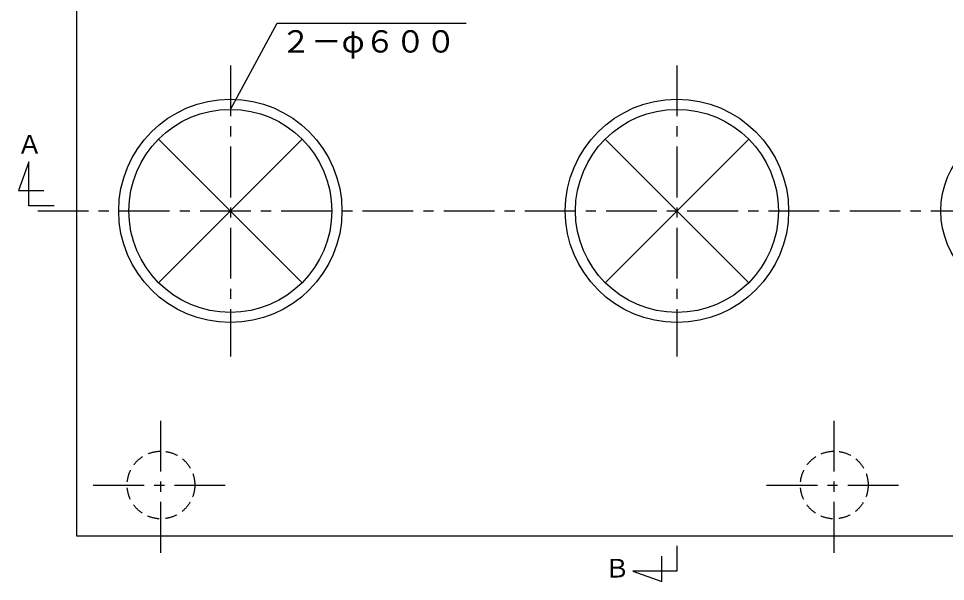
# Model space of a CAD drawing. Units: millimetres, scale not verified. Extents: x -8093 to 8093, y -5792 to 5792.
# Drawn here: x -6541 to -3802, y 2798 to 4461 of the extents above; entities that cross this region are included whole.
import ezdxf
from ezdxf.enums import TextEntityAlignment as Align

# ---------------------------------------------------------------- set-up
doc = ezdxf.new("R2010")
doc.units = ezdxf.units.MM
doc.header["$LTSCALE"] = 30
doc.linetypes.add('CHAIN1', pattern=[8, 5, -1, 1, -1])
doc.linetypes.add('DASHED1', pattern=[1.8, 1.2, -0.6])
doc.layers.add('0-1_00クル-フ-0躯体', color=3, linetype='Continuous', lineweight=25)
doc.layers.add('0-3_00クル-フ-1機器', color=2, linetype='Continuous', lineweight=25)
doc.styles.add('ＭＳ ゴシック', font='')
doc.styles.get('ＭＳ ゴシック').set_extended_font_data('MS Gothic')

msp = doc.modelspace()

# ---------------------------------------------------------------- linework, layer by layer
at = {"layer": '0-1_00クル-フ-0躯体', "color": 2}
for p, q in [((-5915.41, 4192.94), (-5777.28, 4447.43)), ((-5777.28, 4447.43), (-5218.61, 4447.43))]:
    msp.add_line(p, q, dxfattribs=at)
at = {"layer": '0-1_00クル-フ-0躯体'}
for points in [[(-6436.41, 3907.94), (-6511.41, 3907.94), (-6511.41, 4037.94), (-6541.41, 3952.94), (-6466.41, 3952.94)], [(-4595.49, 2902.94), (-4595.49, 2827.94), (-4725.49, 2827.94), (-4640.49, 2797.94), (-4640.49, 2872.94)]]:
    msp.add_lwpolyline(points, dxfattribs=at)
at = {"layer": '0-3_00クル-フ-1機器'}
for p, q in [((-6370.41, 4852.94), (-6370.41, 2932.94)), ((-6127.54, 4105.08), (-5703.28, 3680.81)), ((-6127.54, 3680.81), (-5703.28, 4105.08)), ((-4807.54, 4105.08), (-4383.28, 3680.81)), ((-4807.54, 3680.81), (-4383.28, 4105.08)), ((-6370.41, 2932.94), (-3175.41, 2932.94))]:
    msp.add_line(p, q, dxfattribs=at)
at = {"layer": '0-3_00クル-フ-1機器', "linetype": 'CHAIN1'}
for p, q in [((-5915.41, 4322.94), (-5915.41, 3462.94)), ((-4595.41, 4322.94), (-4595.41, 3462.94)), ((-6484.82, 3892.94), (-3088.89, 3892.94)), ((-6120.41, 2882.94), (-6120.41, 3282.94)), ((-4130.41, 2882.94), (-4130.41, 3282.94)), ((-6320.41, 3082.94), (-5920.41, 3082.94)), ((-4330.41, 3082.94), (-3930.41, 3082.94))]:
    msp.add_line(p, q, dxfattribs=at)
at = {"layer": '0-3_00クル-フ-1機器'}
for centre, radius in [((-5915.41, 3892.94), 330), ((-4595.41, 3892.94), 330), ((-5915.41, 3892.94), 300), ((-4595.41, 3892.94), 300), ((-3560.41, 3892.95), 255)]:
    msp.add_circle(centre, radius, dxfattribs=at)
at = {"layer": '0-3_00クル-フ-1機器', "linetype": 'DASHED1'}
for centre in [(-6120.41, 3082.94), (-4130.41, 3082.94)]:
    msp.add_circle(centre, 100, dxfattribs=at)

# ---------------------------------------------------------------- texts
at = {"layer": '0-1_00クル-フ-0躯体', "color": 4, "style": 'ＭＳ ゴシック'}
for s, height, p in [('２－φ６００', 65.98, (-5766.6, 4340.97)), ('Ａ', 54.99, (-6545.92, 4045.7)), ('Ｂ', 54.99, (-4809.77, 2793.05))]:
    msp.add_text(s, height=height, dxfattribs=at).set_placement(p, align=Align.BOTTOM_LEFT)

doc.saveas('drawing.dxf')
